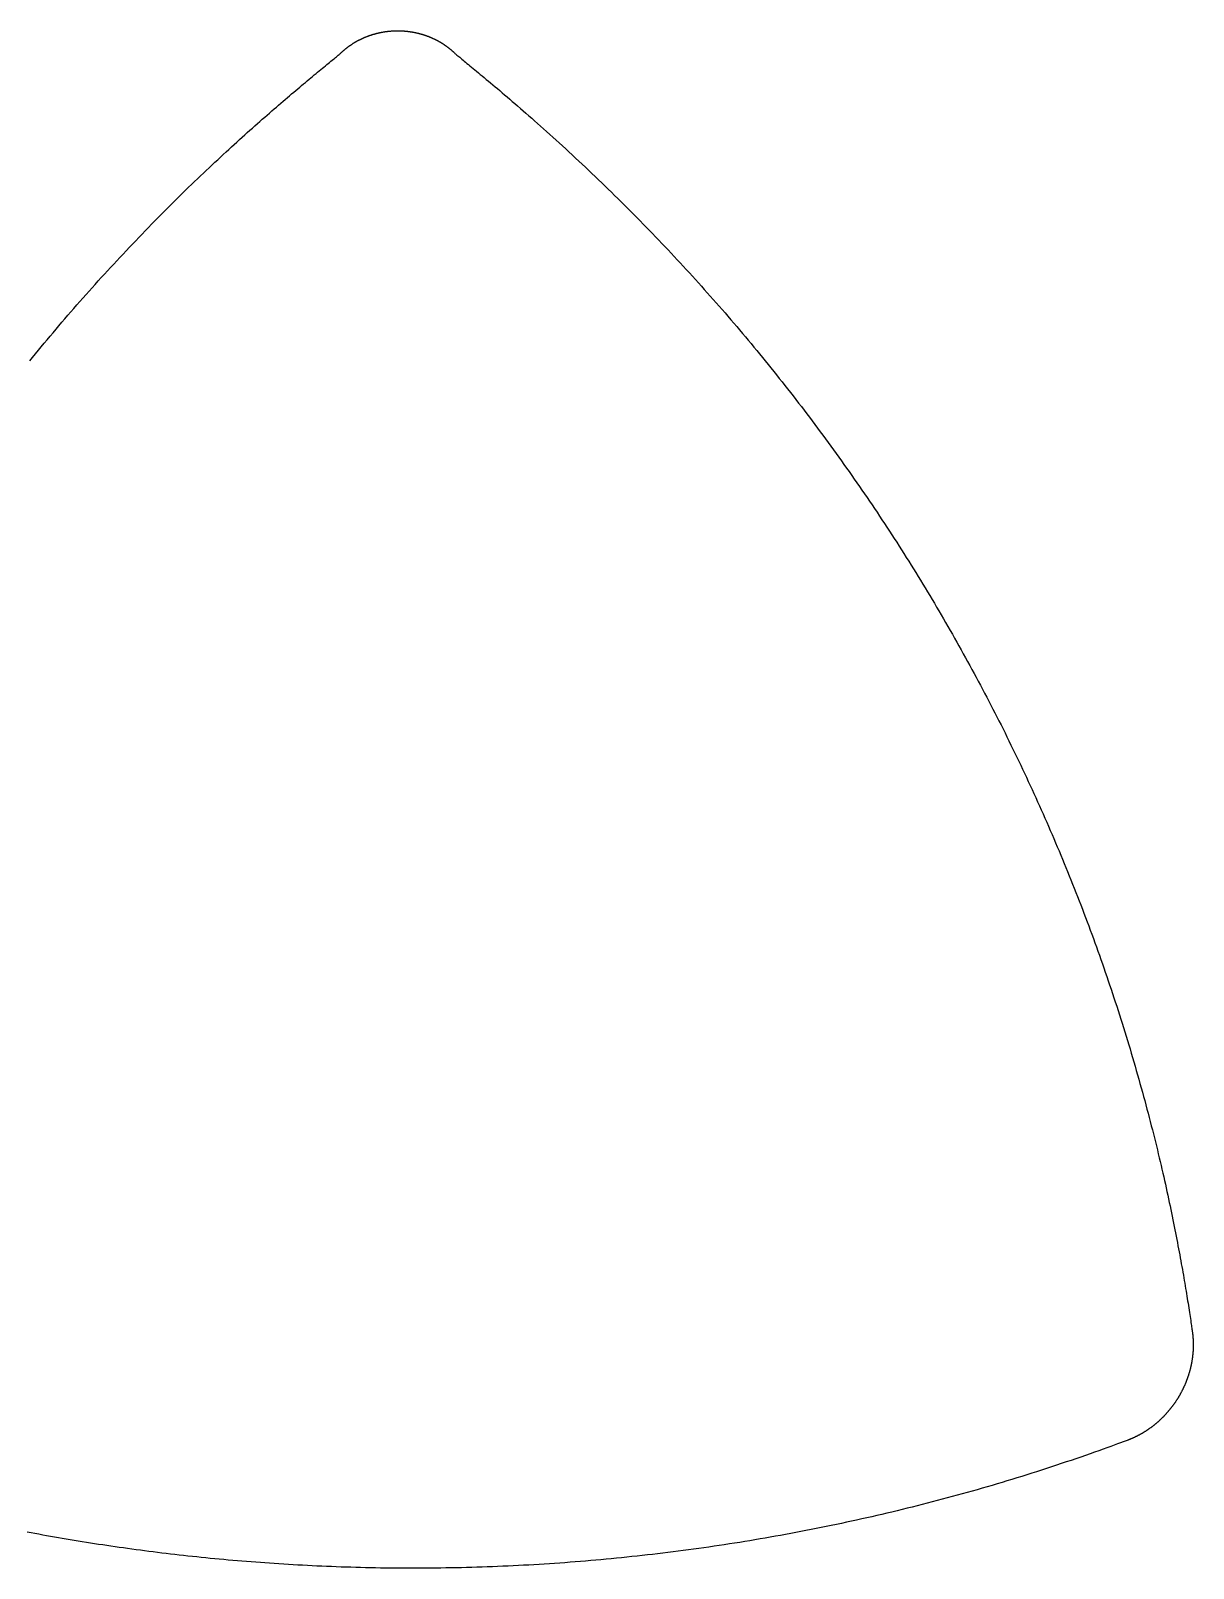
# Model space of a CAD drawing. Extents: x -3 to 136, y 0 to 121.
# Drawn here: x 30.1 to 40.34, y 39.26 to 52.81 of the extents above; entities that cross this region are included whole.
import ezdxf

# ---------------------------------------------------------------- set-up
doc = ezdxf.new("R2010")
doc.units = 0
doc.layers.get('0').update_dxf_attribs({"linetype": 'CONTINUOUS'})

msp = doc.modelspace()

# ---------------------------------------------------------------- linework, layer by layer
for points in [[(32.8393, 52.6196, 0), (32.8418, 52.6219, 0), (32.8442, 52.6242, 0), (32.8467, 52.6265, 0), (32.8493, 52.6287, 0), (32.8518, 52.631, 0), (32.8543, 52.6332, 0), (32.8569, 52.6355, 0), (32.8594, 52.6377, 0), (32.862, 52.6399, 0), (32.8646, 52.6421, 0), (32.8671, 52.6442, 0), (32.8697, 52.6464, 0), (32.8724, 52.6485, 0), (32.875, 52.6507, 0), (32.8776, 52.6528, 0), (32.8803, 52.6549, 0), (32.8829, 52.657, 0), (32.8856, 52.6591, 0), (32.8883, 52.6611, 0), (32.8909, 52.6632, 0), (32.8936, 52.6652, 0), (32.8963, 52.6672, 0), (32.8991, 52.6692, 0), (32.9018, 52.6712, 0), (32.9045, 52.6732, 0), (32.9073, 52.6752, 0), (32.91, 52.6772, 0), (32.9128, 52.6791, 0), (32.9156, 52.681, 0), (32.9184, 52.6829, 0), (32.9212, 52.6848, 0), (32.924, 52.6867, 0), (32.9268, 52.6886, 0), (32.9296, 52.6905, 0), (32.9324, 52.6923, 0), (32.9353, 52.6941, 0), (32.9381, 52.696, 0), (32.941, 52.6978, 0), (32.9439, 52.6995, 0), (32.9467, 52.7013, 0), (32.9496, 52.7031, 0), (32.9525, 52.7048, 0), (32.9554, 52.7066, 0), (32.9583, 52.7083, 0), (32.9613, 52.71, 0), (32.9642, 52.7117, 0), (32.9671, 52.7134, 0), (32.9701, 52.715, 0), (32.973, 52.7167, 0), (32.976, 52.7183, 0), (32.979, 52.7199, 0), (32.9819, 52.7215, 0), (32.9849, 52.7231, 0), (32.9879, 52.7247, 0), (32.9909, 52.7263, 0), (32.9939, 52.7278, 0), (32.997, 52.7294, 0), (33, 52.7309, 0), (33.003, 52.7324, 0), (33.0061, 52.7339, 0), (33.0091, 52.7354, 0), (33.0122, 52.7368, 0), (33.0152, 52.7383, 0), (33.0183, 52.7397, 0), (33.0214, 52.7411, 0), (33.0245, 52.7426, 0), (33.0275, 52.7439, 0), (33.0306, 52.7453, 0), (33.0337, 52.7467, 0), (33.0369, 52.748, 0), (33.04, 52.7494, 0), (33.0431, 52.7507, 0), (33.0462, 52.752, 0), (33.0494, 52.7533, 0), (33.0525, 52.7546, 0), (33.0557, 52.7558, 0), (33.0588, 52.7571, 0), (33.062, 52.7583, 0), (33.0651, 52.7595, 0), (33.0683, 52.7607, 0), (33.0715, 52.7619, 0), (33.0747, 52.7631, 0), (33.0779, 52.7643, 0), (33.081, 52.7654, 0), (33.0842, 52.7665, 0), (33.0874, 52.7676, 0), (33.0906, 52.7687, 0), (33.0939, 52.7698, 0), (33.0971, 52.7709, 0), (33.1003, 52.7719, 0), (33.1035, 52.773, 0), (33.1068, 52.774, 0), (33.11, 52.775, 0), (33.1132, 52.776, 0), (33.1165, 52.777, 0), (33.1197, 52.778, 0), (33.123, 52.7789, 0), (33.1262, 52.7798, 0), (33.1295, 52.7808, 0), (33.1328, 52.7817, 0), (33.136, 52.7826, 0), (33.1393, 52.7834, 0), (33.1426, 52.7843, 0), (33.1459, 52.7851, 0), (33.1491, 52.786, 0), (33.1524, 52.7868, 0), (33.1557, 52.7876, 0), (33.159, 52.7884, 0), (33.1623, 52.7891, 0), (33.1656, 52.7899, 0), (33.1689, 52.7906, 0), (33.1722, 52.7914, 0), (33.1755, 52.7921, 0), (33.1789, 52.7928, 0), (33.1822, 52.7935, 0), (33.1855, 52.7941, 0), (33.1888, 52.7948, 0), (33.1922, 52.7954, 0), (33.1955, 52.796, 0), (33.1988, 52.7966, 0), (33.2022, 52.7972, 0), (33.2055, 52.7978, 0), (33.2088, 52.7984, 0), (33.2122, 52.7989, 0), (33.2155, 52.7994, 0), (33.2189, 52.8, 0), (33.2222, 52.8005, 0), (33.2256, 52.8009, 0), (33.2289, 52.8014, 0), (33.2323, 52.8019, 0), (33.2357, 52.8023, 0), (33.239, 52.8027, 0), (33.2424, 52.8031, 0), (33.2458, 52.8035, 0), (33.2491, 52.8039, 0), (33.2525, 52.8043, 0), (33.2559, 52.8046, 0), (33.2592, 52.805, 0), (33.2626, 52.8053, 0), (33.266, 52.8056, 0), (33.2694, 52.8059, 0), (33.2728, 52.8061, 0), (33.2761, 52.8064, 0), (33.2795, 52.8066, 0), (33.2829, 52.8069, 0), (33.2863, 52.8071, 0), (33.2897, 52.8073, 0), (33.2931, 52.8075, 0), (33.2965, 52.8076, 0), (33.2998, 52.8078, 0), (33.3032, 52.8079, 0), (33.3066, 52.808, 0), (33.31, 52.8081, 0), (33.3134, 52.8082, 0), (33.3168, 52.8083, 0), (33.3202, 52.8084, 0), (33.3236, 52.8084, 0), (33.327, 52.8084, 0), (33.3304, 52.8085, 0), (33.3338, 52.8085, 0), (33.3372, 52.8084, 0), (33.3406, 52.8084, 0), (33.344, 52.8084, 0), (33.3474, 52.8083, 0), (33.3508, 52.8082, 0), (33.3541, 52.8081, 0), (33.3575, 52.808, 0), (33.3609, 52.8079, 0), (33.3643, 52.8078, 0), (33.3677, 52.8076, 0), (33.3711, 52.8075, 0), (33.3745, 52.8073, 0), (33.3779, 52.8071, 0), (33.3812, 52.8069, 0), (33.3846, 52.8066, 0), (33.388, 52.8064, 0), (33.3914, 52.8061, 0), (33.3948, 52.8059, 0), (33.3982, 52.8056, 0), (33.4015, 52.8053, 0), (33.4049, 52.8049, 0), (33.4083, 52.8046, 0), (33.4116, 52.8043, 0), (33.415, 52.8039, 0), (33.4184, 52.8035, 0), (33.4217, 52.8031, 0), (33.4251, 52.8027, 0), (33.4285, 52.8023, 0), (33.4318, 52.8018, 0), (33.4352, 52.8014, 0), (33.4385, 52.8009, 0), (33.4419, 52.8004, 0), (33.4452, 52.7999, 0), (33.4486, 52.7994, 0), (33.4519, 52.7989, 0), (33.4553, 52.7983, 0), (33.4586, 52.7978, 0), (33.462, 52.7972, 0), (33.4653, 52.7966, 0), (33.4686, 52.796, 0), (33.472, 52.7954, 0), (33.4753, 52.7948, 0), (33.4786, 52.7941, 0), (33.4819, 52.7934, 0), (33.4853, 52.7928, 0), (33.4886, 52.7921, 0), (33.4919, 52.7914, 0), (33.4952, 52.7906, 0), (33.4985, 52.7899, 0), (33.5018, 52.7891, 0), (33.5051, 52.7884, 0), (33.5084, 52.7876, 0), (33.5117, 52.7868, 0), (33.515, 52.786, 0), (33.5182, 52.7851, 0), (33.5215, 52.7843, 0), (33.5248, 52.7834, 0), (33.5281, 52.7825, 0), (33.5313, 52.7817, 0), (33.5346, 52.7808, 0), (33.5379, 52.7798, 0), (33.5411, 52.7789, 0), (33.5444, 52.7779, 0), (33.5476, 52.777, 0), (33.5509, 52.776, 0), (33.5541, 52.775, 0), (33.5573, 52.774, 0), (33.5606, 52.773, 0), (33.5638, 52.7719, 0), (33.567, 52.7709, 0), (33.5702, 52.7698, 0), (33.5734, 52.7687, 0), (33.5766, 52.7676, 0), (33.5798, 52.7665, 0), (33.583, 52.7654, 0), (33.5862, 52.7642, 0), (33.5894, 52.7631, 0), (33.5926, 52.7619, 0), (33.5958, 52.7607, 0), (33.599, 52.7595, 0), (33.6021, 52.7583, 0), (33.6053, 52.7571, 0), (33.6084, 52.7558, 0), (33.6116, 52.7546, 0), (33.6147, 52.7533, 0), (33.6179, 52.752, 0), (33.621, 52.7507, 0), (33.6241, 52.7494, 0), (33.6272, 52.748, 0), (33.6303, 52.7467, 0), (33.6334, 52.7453, 0), (33.6365, 52.7439, 0), (33.6396, 52.7425, 0), (33.6427, 52.7411, 0), (33.6458, 52.7397, 0), (33.6489, 52.7383, 0), (33.6519, 52.7368, 0), (33.655, 52.7354, 0), (33.658, 52.7339, 0), (33.6611, 52.7324, 0), (33.6641, 52.7309, 0), (33.6671, 52.7294, 0), (33.6701, 52.7278, 0), (33.6731, 52.7263, 0), (33.6761, 52.7247, 0), (33.6791, 52.7231, 0), (33.6821, 52.7215, 0), (33.6851, 52.7199, 0), (33.6881, 52.7183, 0), (33.691, 52.7167, 0), (33.694, 52.715, 0), (33.6969, 52.7133, 0), (33.6999, 52.7117, 0), (33.7028, 52.71, 0), (33.7057, 52.7083, 0), (33.7086, 52.7066, 0), (33.7115, 52.7048, 0), (33.7144, 52.7031, 0), (33.7173, 52.7013, 0), (33.7202, 52.6995, 0), (33.7231, 52.6977, 0), (33.7259, 52.6959, 0), (33.7288, 52.6941, 0), (33.7316, 52.6923, 0), (33.7345, 52.6904, 0), (33.7373, 52.6886, 0), (33.7401, 52.6867, 0), (33.7429, 52.6848, 0), (33.7457, 52.6829, 0), (33.7485, 52.681, 0), (33.7513, 52.6791, 0), (33.754, 52.6771, 0), (33.7568, 52.6752, 0), (33.7595, 52.6732, 0), (33.7623, 52.6712, 0), (33.765, 52.6692, 0), (33.7677, 52.6672, 0), (33.7704, 52.6652, 0), (33.7731, 52.6632, 0), (33.7758, 52.6611, 0), (33.7785, 52.659, 0), (33.7811, 52.657, 0), (33.7838, 52.6549, 0), (33.7864, 52.6528, 0), (33.7891, 52.6507, 0), (33.7917, 52.6485, 0), (33.7943, 52.6464, 0), (33.7969, 52.6442, 0), (33.7995, 52.6421, 0), (33.8021, 52.6399, 0), (33.8046, 52.6377, 0), (33.8072, 52.6355, 0), (33.8097, 52.6332, 0), (33.8123, 52.631, 0), (33.8148, 52.6287, 0), (33.8173, 52.6265, 0), (33.8198, 52.6242, 0), (33.8223, 52.6219, 0), (33.8248, 52.6196, 0)], [(30.0905, 49.8984, 0), (30.1159, 49.9297, 0), (30.1414, 49.9609, 0), (30.167, 49.992, 0), (30.1927, 50.0231, 0), (30.2184, 50.0542, 0), (30.2442, 50.0852, 0), (30.2701, 50.1161, 0), (30.2961, 50.147, 0), (30.3221, 50.1778, 0), (30.3482, 50.2085, 0), (30.3744, 50.2392, 0), (30.4006, 50.2699, 0), (30.4269, 50.3005, 0), (30.4533, 50.331, 0), (30.4798, 50.3614, 0), (30.5063, 50.3918, 0), (30.5329, 50.4222, 0), (30.5596, 50.4525, 0), (30.5863, 50.4827, 0), (30.6132, 50.5129, 0), (30.6401, 50.543, 0), (30.667, 50.573, 0), (30.6941, 50.603, 0), (30.7212, 50.633, 0), (30.7483, 50.6628, 0), (30.7756, 50.6926, 0), (30.8029, 50.7224, 0), (30.8303, 50.7521, 0), (30.8578, 50.7817, 0), (30.8853, 50.8113, 0), (30.9129, 50.8408, 0), (30.9406, 50.8702, 0), (30.9683, 50.8996, 0), (30.9961, 50.9289, 0), (31.024, 50.9582, 0), (31.052, 50.9874, 0), (31.08, 51.0165, 0), (31.1081, 51.0456, 0), (31.1362, 51.0746, 0), (31.1642, 51.1033, 0), (31.1921, 51.1318, 0), (31.2199, 51.16, 0), (31.2475, 51.188, 0), (31.275, 51.2157, 0), (31.3025, 51.2432, 0), (31.3297, 51.2704, 0), (31.3569, 51.2974, 0), (31.3839, 51.3241, 0), (31.4107, 51.3506, 0), (31.4375, 51.3768, 0), (31.464, 51.4028, 0), (31.4905, 51.4285, 0), (31.5168, 51.454, 0), (31.5429, 51.4792, 0), (31.5689, 51.5042, 0), (31.5947, 51.5289, 0), (31.6204, 51.5534, 0), (31.6459, 51.5776, 0), (31.6712, 51.6016, 0), (31.6964, 51.6253, 0), (31.7214, 51.6488, 0), (31.7462, 51.672, 0), (31.7709, 51.695, 0), (31.7953, 51.7177, 0), (31.8196, 51.7401, 0), (31.8438, 51.7623, 0), (31.8677, 51.7843, 0), (31.8914, 51.806, 0), (31.915, 51.8275, 0), (31.9383, 51.8487, 0), (31.9615, 51.8696, 0), (31.9844, 51.8903, 0), (32.0072, 51.9107, 0), (32.0297, 51.9309, 0), (32.0521, 51.9509, 0), (32.0742, 51.9706, 0), (32.0961, 51.99, 0), (32.1178, 52.0092, 0), (32.1393, 52.0281, 0), (32.1605, 52.0468, 0), (32.1816, 52.0652, 0), (32.2024, 52.0834, 0), (32.223, 52.1013, 0), (32.2433, 52.1189, 0), (32.2634, 52.1363, 0), (32.2833, 52.1535, 0), (32.303, 52.1704, 0), (32.3224, 52.187, 0), (32.3415, 52.2034, 0), (32.3604, 52.2196, 0), (32.3791, 52.2354, 0), (32.3975, 52.2511, 0), (32.4156, 52.2664, 0), (32.4335, 52.2816, 0), (32.4511, 52.2964, 0), (32.4685, 52.311, 0), (32.4856, 52.3254, 0), (32.5024, 52.3395, 0), (32.519, 52.3533, 0), (32.5353, 52.3669, 0), (32.5513, 52.3803, 0), (32.567, 52.3933, 0), (32.5824, 52.4062, 0), (32.5976, 52.4187, 0), (32.6125, 52.431, 0), (32.627, 52.4431, 0), (32.6413, 52.4549, 0), (32.6553, 52.4664, 0), (32.669, 52.4777, 0), (32.6824, 52.4888, 0), (32.6955, 52.4995, 0), (32.7082, 52.51, 0), (32.7205, 52.5201, 0), (32.7323, 52.5299, 0), (32.7437, 52.5393, 0), (32.7546, 52.5483, 0), (32.7651, 52.5568, 0), (32.7749, 52.565, 0), (32.7842, 52.5727, 0), (32.793, 52.58, 0), (32.8011, 52.5868, 0), (32.8086, 52.5931, 0), (32.8155, 52.5989, 0), (32.8217, 52.6041, 0), (32.8272, 52.6088, 0), (32.832, 52.613, 0), (32.836, 52.6166, 0), (32.8393, 52.6196, 0)], [(33.8248, 52.6196, 0), (33.828, 52.6166, 0), (33.8319, 52.6132, 0), (33.8365, 52.6092, 0), (33.8418, 52.6046, 0), (33.8477, 52.5996, 0), (33.8543, 52.594, 0), (33.8616, 52.5879, 0), (33.8695, 52.5814, 0), (33.8781, 52.5743, 0), (33.8872, 52.5667, 0), (33.8971, 52.5586, 0), (33.9075, 52.55, 0), (33.9185, 52.5409, 0), (33.9301, 52.5314, 0), (33.9423, 52.5213, 0), (33.9551, 52.5108, 0), (33.9684, 52.4998, 0), (33.9823, 52.4884, 0), (33.9967, 52.4764, 0), (34.0117, 52.464, 0), (34.0273, 52.4512, 0), (34.0433, 52.4379, 0), (34.0599, 52.4241, 0), (34.077, 52.4099, 0), (34.0945, 52.3953, 0), (34.1126, 52.3802, 0), (34.1312, 52.3646, 0), (34.1502, 52.3487, 0), (34.1697, 52.3323, 0), (34.1896, 52.3154, 0), (34.21, 52.2982, 0), (34.2309, 52.2805, 0), (34.2522, 52.2625, 0), (34.2739, 52.244, 0), (34.296, 52.2251, 0), (34.3185, 52.2058, 0), (34.3414, 52.1861, 0), (34.3647, 52.166, 0), (34.3884, 52.1455, 0), (34.4124, 52.1246, 0), (34.4369, 52.1033, 0), (34.4616, 52.0817, 0), (34.4867, 52.0597, 0), (34.5122, 52.0373, 0), (34.538, 52.0145, 0), (34.5641, 51.9914, 0), (34.5905, 51.9679, 0), (34.6172, 51.944, 0), (34.6442, 51.9198, 0), (34.6715, 51.8952, 0), (34.6991, 51.8703, 0), (34.727, 51.8451, 0), (34.7551, 51.8195, 0), (34.7834, 51.7935, 0), (34.812, 51.7673, 0), (34.8409, 51.7407, 0), (34.8699, 51.7138, 0), (34.899, 51.6867, 0), (34.9281, 51.6595, 0), (34.957, 51.6324, 0), (34.9859, 51.6051, 0), (35.0148, 51.5778, 0), (35.0435, 51.5505, 0), (35.0722, 51.523, 0), (35.1008, 51.4956, 0), (35.1294, 51.4681, 0), (35.1579, 51.4405, 0), (35.1863, 51.4128, 0), (35.2146, 51.3852, 0), (35.2429, 51.3574, 0), (35.2711, 51.3296, 0), (35.2993, 51.3018, 0), (35.3273, 51.2739, 0), (35.3554, 51.2459, 0), (35.3833, 51.2179, 0), (35.4112, 51.1898, 0), (35.4389, 51.1617, 0), (35.4667, 51.1335, 0), (35.4943, 51.1052, 0), (35.5219, 51.0769, 0), (35.5495, 51.0486, 0), (35.5769, 51.0202, 0), (35.6043, 50.9917, 0), (35.6316, 50.9632, 0), (35.6589, 50.9346, 0), (35.686, 50.9059, 0), (35.7132, 50.8773, 0), (35.7402, 50.8485, 0), (35.7672, 50.8197, 0), (35.7941, 50.7908, 0), (35.8209, 50.7619, 0), (35.8477, 50.7329, 0), (35.8744, 50.7039, 0), (35.9011, 50.6748, 0), (35.9276, 50.6457, 0), (35.9541, 50.6165, 0), (35.9806, 50.5872, 0), (36.0069, 50.5579, 0), (36.0332, 50.5285, 0), (36.0595, 50.4991, 0), (36.0856, 50.4696, 0), (36.1117, 50.4401, 0), (36.1378, 50.4105, 0), (36.1637, 50.3808, 0), (36.1896, 50.3511, 0), (36.2155, 50.3213, 0), (36.2412, 50.2915, 0), (36.2669, 50.2616, 0), (36.2926, 50.2317, 0), (36.3181, 50.2017, 0), (36.3436, 50.1716, 0), (36.3691, 50.1415, 0), (36.3944, 50.1113, 0), (36.4197, 50.0811, 0), (36.445, 50.0508, 0), (36.4701, 50.0205, 0), (36.4952, 49.9901, 0), (36.5202, 49.9596, 0), (36.5452, 49.9291, 0), (36.5701, 49.8985, 0), (36.5949, 49.8679, 0), (36.6197, 49.8372, 0), (36.6444, 49.8064, 0), (36.669, 49.7756, 0), (36.6936, 49.7448, 0), (36.7181, 49.7138, 0), (36.7426, 49.6829, 0), (36.7669, 49.6518, 0), (36.7912, 49.6207, 0), (36.8155, 49.5896, 0), (36.8396, 49.5583, 0), (36.8638, 49.5271, 0), (36.8878, 49.4957, 0), (36.9118, 49.4643, 0), (36.9357, 49.4329, 0), (36.9595, 49.4014, 0), (36.9833, 49.3698, 0), (37.007, 49.3382, 0), (37.0307, 49.3065, 0), (37.0542, 49.2748, 0), (37.0777, 49.243, 0), (37.1012, 49.2111, 0), (37.1245, 49.1793, 0), (37.1478, 49.1473, 0), (37.171, 49.1153, 0), (37.1942, 49.0833, 0), (37.2172, 49.0512, 0), (37.2402, 49.0191, 0), (37.2632, 48.9869, 0), (37.286, 48.9546, 0), (37.3088, 48.9224, 0), (37.3315, 48.89, 0), (37.3541, 48.8576, 0), (37.3767, 48.8252, 0), (37.3992, 48.7927, 0), (37.4216, 48.7602, 0), (37.4439, 48.7276, 0), (37.4662, 48.695, 0), (37.4884, 48.6623, 0), (37.5105, 48.6296, 0), (37.5325, 48.5968, 0), (37.5545, 48.564, 0), (37.5764, 48.5311, 0), (37.5982, 48.4982, 0), (37.62, 48.4653, 0), (37.6416, 48.4323, 0), (37.6632, 48.3992, 0), (37.6848, 48.3661, 0), (37.7062, 48.333, 0), (37.7276, 48.2998, 0), (37.7489, 48.2665, 0), (37.7701, 48.2332, 0), (37.7913, 48.1999, 0), (37.8124, 48.1665, 0), (37.8334, 48.1331, 0), (37.8543, 48.0996, 0), (37.8751, 48.0661, 0), (37.8959, 48.0325, 0), (37.9166, 47.9989, 0), (37.9372, 47.9653, 0), (37.9578, 47.9316, 0), (37.9783, 47.8978, 0), (37.9987, 47.864, 0), (38.019, 47.8302, 0), (38.0392, 47.7963, 0), (38.0594, 47.7624, 0), (38.0795, 47.7285, 0), (38.0995, 47.6944, 0), (38.1195, 47.6604, 0), (38.1393, 47.6263, 0), (38.1591, 47.5922, 0), (38.1788, 47.558, 0), (38.1985, 47.5238, 0), (38.218, 47.4895, 0), (38.2375, 47.4552, 0), (38.2569, 47.4208, 0), (38.2762, 47.3864, 0), (38.2955, 47.352, 0), (38.3147, 47.3175, 0), (38.3338, 47.283, 0), (38.3528, 47.2484, 0), (38.3717, 47.2138, 0), (38.3906, 47.1792, 0), (38.4094, 47.1445, 0), (38.4281, 47.1098, 0), (38.4467, 47.075, 0), (38.4653, 47.0402, 0), (38.4838, 47.0053, 0), (38.5022, 46.9704, 0), (38.5205, 46.9355, 0), (38.5387, 46.9005, 0), (38.5569, 46.8655, 0), (38.575, 46.8305, 0), (38.593, 46.7954, 0), (38.6109, 46.7602, 0), (38.6288, 46.7251, 0), (38.6466, 46.6898, 0), (38.6643, 46.6546, 0), (38.6819, 46.6193, 0), (38.6994, 46.584, 0), (38.7169, 46.5486, 0), (38.7342, 46.5132, 0), (38.7515, 46.4777, 0), (38.7688, 46.4423, 0), (38.7859, 46.4067, 0), (38.803, 46.3712, 0), (38.8199, 46.3356, 0), (38.8368, 46.2999, 0), (38.8537, 46.2643, 0), (38.8704, 46.2285, 0), (38.8871, 46.1928, 0), (38.9037, 46.157, 0), (38.9202, 46.1212, 0), (38.9366, 46.0853, 0), (38.9529, 46.0494, 0), (38.9692, 46.0135, 0), (38.9854, 45.9775, 0), (39.0015, 45.9415, 0), (39.0175, 45.9055, 0), (39.0334, 45.8694, 0), (39.0493, 45.8333, 0), (39.0651, 45.7971, 0), (39.0808, 45.761, 0), (39.0964, 45.7247, 0), (39.1119, 45.6885, 0), (39.1274, 45.6522, 0), (39.1427, 45.6159, 0), (39.158, 45.5795, 0), (39.1732, 45.5431, 0), (39.1884, 45.5067, 0), (39.2034, 45.4702, 0), (39.2184, 45.4337, 0), (39.2332, 45.3972, 0), (39.248, 45.3606, 0), (39.2628, 45.324, 0), (39.2774, 45.2874, 0), (39.292, 45.2507, 0), (39.3064, 45.214, 0), (39.3208, 45.1773, 0), (39.3351, 45.1405, 0), (39.3493, 45.1037, 0), (39.3635, 45.0669, 0), (39.3775, 45.03, 0), (39.3915, 44.9931, 0), (39.4054, 44.9562, 0), (39.4192, 44.9192, 0), (39.4329, 44.8822, 0), (39.4466, 44.8452, 0), (39.4602, 44.8082, 0), (39.4736, 44.7711, 0), (39.487, 44.734, 0), (39.5003, 44.6968, 0), (39.5136, 44.6596, 0), (39.5267, 44.6224, 0), (39.5398, 44.5852, 0), (39.5527, 44.5479, 0), (39.5656, 44.5106, 0), (39.5784, 44.4733, 0), (39.5912, 44.4359, 0), (39.6038, 44.3985, 0), (39.6163, 44.3611, 0), (39.6288, 44.3236, 0), (39.6412, 44.2862, 0), (39.6535, 44.2486, 0), (39.6657, 44.2111, 0), (39.6779, 44.1735, 0), (39.6899, 44.1359, 0), (39.7019, 44.0983, 0), (39.7137, 44.0607, 0), (39.7255, 44.023, 0), (39.7372, 43.9853, 0), (39.7489, 43.9475, 0), (39.7604, 43.9098, 0), (39.7718, 43.872, 0), (39.7832, 43.8341, 0), (39.7945, 43.7963, 0), (39.8057, 43.7584, 0), (39.8168, 43.7205, 0), (39.8278, 43.6826, 0), (39.8387, 43.6446, 0), (39.8496, 43.6066, 0), (39.8604, 43.5686, 0), (39.871, 43.5306, 0), (39.8816, 43.4925, 0), (39.8921, 43.4544, 0), (39.9025, 43.4165, 0), (39.9127, 43.3788, 0), (39.9228, 43.3414, 0), (39.9327, 43.3041, 0), (39.9424, 43.2671, 0), (39.952, 43.2303, 0), (39.9615, 43.1937, 0), (39.9708, 43.1574, 0), (39.98, 43.1213, 0), (39.9891, 43.0854, 0), (39.998, 43.0498, 0), (40.0067, 43.0144, 0), (40.0154, 42.9792, 0), (40.0239, 42.9443, 0), (40.0322, 42.9096, 0), (40.0404, 42.8752, 0), (40.0485, 42.841, 0), (40.0565, 42.8071, 0), (40.0643, 42.7734, 0), (40.072, 42.74, 0), (40.0796, 42.7068, 0), (40.087, 42.6739, 0), (40.0943, 42.6413, 0), (40.1015, 42.6089, 0), (40.1086, 42.5768, 0), (40.1155, 42.5449, 0), (40.1223, 42.5133, 0), (40.129, 42.482, 0), (40.1356, 42.451, 0), (40.1421, 42.4202, 0), (40.1484, 42.3897, 0), (40.1547, 42.3595, 0), (40.1608, 42.3296, 0), (40.1668, 42.2999, 0), (40.1727, 42.2705, 0), (40.1785, 42.2415, 0), (40.1841, 42.2127, 0), (40.1897, 42.1842, 0), (40.1952, 42.156, 0), (40.2005, 42.1281, 0), (40.2058, 42.1005, 0), (40.2109, 42.0732, 0), (40.216, 42.0461, 0), (40.2209, 42.0194, 0), (40.2257, 41.993, 0), (40.2305, 41.967, 0), (40.2351, 41.9412, 0), (40.2397, 41.9157, 0), (40.2441, 41.8905, 0), (40.2485, 41.8657, 0), (40.2528, 41.8412, 0), (40.2569, 41.817, 0), (40.261, 41.7931, 0), (40.265, 41.7695, 0), (40.2689, 41.7463, 0), (40.2727, 41.7234, 0), (40.2765, 41.7008, 0), (40.2801, 41.6786, 0), (40.2837, 41.6567, 0), (40.2872, 41.6351, 0), (40.2906, 41.6139, 0), (40.2939, 41.593, 0), (40.2971, 41.5724, 0), (40.3003, 41.5522, 0), (40.3034, 41.5324, 0), (40.3064, 41.5129, 0), (40.3094, 41.4937, 0), (40.3122, 41.4751, 0), (40.3149, 41.4573, 0), (40.3175, 41.4404, 0), (40.3198, 41.4246, 0), (40.322, 41.4099, 0), (40.324, 41.3964, 0), (40.3258, 41.3843, 0), (40.3274, 41.3736, 0), (40.3288, 41.3643, 0), (40.3299, 41.3567, 0), (40.3308, 41.3507, 0)], [(40.3308, 41.3507, 0), (40.3314, 41.347, 0), (40.3319, 41.3432, 0), (40.3325, 41.3395, 0), (40.333, 41.3357, 0), (40.3334, 41.332, 0), (40.3339, 41.3282, 0), (40.3344, 41.3244, 0), (40.3348, 41.3207, 0), (40.3352, 41.3169, 0), (40.3356, 41.3131, 0), (40.336, 41.3094, 0), (40.3364, 41.3056, 0), (40.3367, 41.3018, 0), (40.337, 41.298, 0), (40.3374, 41.2942, 0), (40.3376, 41.2905, 0), (40.3379, 41.2867, 0), (40.3382, 41.2829, 0), (40.3384, 41.2791, 0), (40.3386, 41.2753, 0), (40.3389, 41.2715, 0), (40.339, 41.2678, 0), (40.3392, 41.264, 0), (40.3394, 41.2602, 0), (40.3395, 41.2564, 0), (40.3396, 41.2526, 0), (40.3397, 41.2488, 0), (40.3398, 41.245, 0), (40.3399, 41.2412, 0), (40.3399, 41.2374, 0), (40.34, 41.2336, 0), (40.34, 41.2298, 0), (40.34, 41.226, 0), (40.34, 41.2222, 0), (40.3399, 41.2184, 0), (40.3399, 41.2147, 0), (40.3398, 41.2109, 0), (40.3397, 41.2071, 0), (40.3396, 41.2033, 0), (40.3395, 41.1995, 0), (40.3394, 41.1957, 0), (40.3392, 41.1919, 0), (40.3391, 41.1881, 0), (40.3389, 41.1843, 0), (40.3387, 41.1805, 0), (40.3384, 41.1767, 0), (40.3382, 41.1729, 0), (40.338, 41.1691, 0), (40.3377, 41.1654, 0), (40.3374, 41.1616, 0), (40.3371, 41.1578, 0), (40.3368, 41.154, 0), (40.3364, 41.1502, 0), (40.3361, 41.1464, 0), (40.3357, 41.1427, 0), (40.3353, 41.1389, 0), (40.3349, 41.1351, 0), (40.3345, 41.1313, 0), (40.3341, 41.1276, 0), (40.3336, 41.1238, 0), (40.3332, 41.12, 0), (40.3327, 41.1162, 0), (40.3322, 41.1125, 0), (40.3317, 41.1087, 0), (40.3311, 41.1049, 0), (40.3306, 41.1012, 0), (40.33, 41.0974, 0), (40.3294, 41.0937, 0), (40.3288, 41.0899, 0), (40.3282, 41.0862, 0), (40.3276, 41.0824, 0), (40.3269, 41.0787, 0), (40.3263, 41.0749, 0), (40.3256, 41.0712, 0), (40.3249, 41.0675, 0), (40.3242, 41.0637, 0), (40.3235, 41.06, 0), (40.3227, 41.0563, 0), (40.322, 41.0526, 0), (40.3212, 41.0488, 0), (40.3204, 41.0451, 0), (40.3196, 41.0414, 0), (40.3188, 41.0377, 0), (40.318, 41.034, 0), (40.3171, 41.0303, 0), (40.3163, 41.0266, 0), (40.3154, 41.0229, 0), (40.3145, 41.0192, 0), (40.3136, 41.0155, 0), (40.3126, 41.0119, 0), (40.3117, 41.0082, 0), (40.3107, 41.0045, 0), (40.3098, 41.0008, 0), (40.3088, 40.9972, 0), (40.3078, 40.9935, 0), (40.3067, 40.9898, 0), (40.3057, 40.9862, 0), (40.3047, 40.9825, 0), (40.3036, 40.9789, 0), (40.3025, 40.9753, 0), (40.3014, 40.9716, 0), (40.3003, 40.968, 0), (40.2992, 40.9644, 0), (40.298, 40.9607, 0), (40.2969, 40.9571, 0), (40.2957, 40.9535, 0), (40.2945, 40.9499, 0), (40.2933, 40.9463, 0), (40.2921, 40.9427, 0), (40.2909, 40.9391, 0), (40.2896, 40.9355, 0), (40.2884, 40.9319, 0), (40.2871, 40.9284, 0), (40.2858, 40.9248, 0), (40.2845, 40.9212, 0), (40.2832, 40.9177, 0), (40.2818, 40.9141, 0), (40.2805, 40.9105, 0), (40.2791, 40.907, 0), (40.2777, 40.9035, 0), (40.2763, 40.8999, 0), (40.2749, 40.8964, 0), (40.2735, 40.8929, 0), (40.2721, 40.8894, 0), (40.2706, 40.8858, 0), (40.2692, 40.8823, 0), (40.2677, 40.8788, 0), (40.2662, 40.8753, 0), (40.2647, 40.8719, 0), (40.2631, 40.8684, 0), (40.2616, 40.8649, 0), (40.26, 40.8614, 0), (40.2585, 40.858, 0), (40.2569, 40.8545, 0), (40.2553, 40.8511, 0), (40.2537, 40.8476, 0), (40.2521, 40.8442, 0), (40.2504, 40.8407, 0), (40.2488, 40.8373, 0), (40.2471, 40.8339, 0), (40.2454, 40.8305, 0), (40.2437, 40.8271, 0), (40.242, 40.8237, 0), (40.2403, 40.8203, 0), (40.2386, 40.8169, 0), (40.2368, 40.8135, 0), (40.2351, 40.8102, 0), (40.2333, 40.8068, 0), (40.2315, 40.8035, 0), (40.2297, 40.8001, 0), (40.2279, 40.7968, 0), (40.226, 40.7935, 0), (40.2242, 40.7901, 0), (40.2223, 40.7868, 0), (40.2205, 40.7835, 0), (40.2186, 40.7802, 0), (40.2167, 40.7769, 0), (40.2148, 40.7736, 0), (40.2129, 40.7704, 0), (40.2109, 40.7671, 0), (40.209, 40.7638, 0), (40.207, 40.7606, 0), (40.205, 40.7573, 0), (40.203, 40.7541, 0), (40.201, 40.7509, 0), (40.199, 40.7477, 0), (40.197, 40.7445, 0), (40.1949, 40.7413, 0), (40.1929, 40.7381, 0), (40.1908, 40.7349, 0), (40.1887, 40.7317, 0), (40.1866, 40.7285, 0), (40.1845, 40.7254, 0), (40.1824, 40.7222, 0), (40.1803, 40.7191, 0), (40.1781, 40.716, 0), (40.176, 40.7128, 0), (40.1738, 40.7097, 0), (40.1716, 40.7066, 0), (40.1694, 40.7035, 0), (40.1672, 40.7004, 0), (40.165, 40.6974, 0), (40.1628, 40.6943, 0), (40.1605, 40.6912, 0), (40.1583, 40.6882, 0), (40.156, 40.6852, 0), (40.1537, 40.6821, 0), (40.1514, 40.6791, 0), (40.1491, 40.6761, 0), (40.1468, 40.6731, 0), (40.1444, 40.6701, 0), (40.1421, 40.6671, 0), (40.1397, 40.6641, 0), (40.1374, 40.6612, 0), (40.135, 40.6582, 0), (40.1326, 40.6553, 0), (40.1302, 40.6523, 0), (40.1278, 40.6494, 0), (40.1254, 40.6465, 0), (40.1229, 40.6436, 0), (40.1205, 40.6407, 0), (40.118, 40.6378, 0), (40.1155, 40.6349, 0), (40.113, 40.6321, 0), (40.1105, 40.6292, 0), (40.108, 40.6264, 0), (40.1055, 40.6235, 0), (40.1029, 40.6207, 0), (40.1004, 40.6179, 0), (40.0978, 40.6151, 0), (40.0953, 40.6123, 0), (40.0927, 40.6095, 0), (40.0901, 40.6067, 0), (40.0875, 40.604, 0), (40.0849, 40.6012, 0), (40.0822, 40.5985, 0), (40.0796, 40.5958, 0), (40.077, 40.593, 0), (40.0743, 40.5903, 0), (40.0716, 40.5876, 0), (40.0689, 40.5849, 0), (40.0662, 40.5823, 0), (40.0635, 40.5796, 0), (40.0608, 40.577, 0), (40.0581, 40.5743, 0), (40.0553, 40.5717, 0), (40.0526, 40.5691, 0), (40.0498, 40.5665, 0), (40.047, 40.5639, 0), (40.0443, 40.5613, 0), (40.0415, 40.5587, 0), (40.0387, 40.5562, 0), (40.0358, 40.5536, 0), (40.033, 40.5511, 0), (40.0302, 40.5485, 0), (40.0273, 40.546, 0), (40.0245, 40.5435, 0), (40.0216, 40.541, 0), (40.0187, 40.5386, 0), (40.0158, 40.5361, 0), (40.0129, 40.5336, 0), (40.01, 40.5312, 0), (40.0071, 40.5288, 0), (40.0041, 40.5264, 0), (40.0012, 40.524, 0), (39.9983, 40.5216, 0), (39.9953, 40.5192, 0), (39.9923, 40.5168, 0), (39.9893, 40.5145, 0), (39.9864, 40.5121, 0), (39.9834, 40.5098, 0), (39.9803, 40.5075, 0), (39.9773, 40.5052, 0), (39.9743, 40.5029, 0), (39.9713, 40.5006, 0), (39.9682, 40.4984, 0), (39.9651, 40.4961, 0), (39.9621, 40.4939, 0), (39.959, 40.4917, 0), (39.9559, 40.4895, 0), (39.9528, 40.4873, 0), (39.9497, 40.4851, 0), (39.9466, 40.4829, 0), (39.9435, 40.4808, 0), (39.9404, 40.4786, 0), (39.9372, 40.4765, 0), (39.9341, 40.4744, 0), (39.9309, 40.4723, 0), (39.9277, 40.4702, 0), (39.9246, 40.4681, 0), (39.9214, 40.4661, 0), (39.9182, 40.464, 0), (39.915, 40.462, 0), (39.9118, 40.46, 0), (39.9086, 40.458, 0), (39.9053, 40.456, 0), (39.9021, 40.454, 0), (39.8989, 40.4521, 0), (39.8956, 40.4501, 0), (39.8923, 40.4482, 0), (39.8891, 40.4463, 0), (39.8858, 40.4444, 0), (39.8825, 40.4425, 0), (39.8792, 40.4406, 0), (39.8759, 40.4388, 0), (39.8726, 40.4369, 0), (39.8693, 40.4351, 0), (39.866, 40.4333, 0), (39.8626, 40.4315, 0), (39.8593, 40.4297, 0), (39.8559, 40.4279, 0), (39.8526, 40.4262, 0), (39.8492, 40.4244, 0), (39.8458, 40.4227, 0), (39.8425, 40.421, 0), (39.8391, 40.4193, 0), (39.8357, 40.4177, 0), (39.8323, 40.416, 0), (39.8289, 40.4143, 0), (39.8255, 40.4127, 0), (39.822, 40.4111, 0), (39.8186, 40.4095, 0), (39.8152, 40.4079, 0), (39.8117, 40.4064, 0), (39.8083, 40.4048, 0), (39.8048, 40.4033, 0), (39.8013, 40.4017, 0), (39.7979, 40.4002, 0), (39.7944, 40.3987, 0), (39.7909, 40.3973, 0), (39.7874, 40.3958, 0), (39.7839, 40.3944, 0), (39.7804, 40.393, 0), (39.7769, 40.3915, 0), (39.7733, 40.3902, 0), (39.7698, 40.3888, 0), (39.7663, 40.3874, 0), (39.7627, 40.3861, 0), (39.7592, 40.3848, 0)], [(39.7592, 40.3848, 0), (39.7418, 40.3783, 0), (39.7214, 40.3708, 0), (39.6981, 40.3622, 0), (39.6722, 40.3527, 0), (39.6437, 40.3423, 0), (39.6129, 40.3312, 0), (39.58, 40.3193, 0), (39.5452, 40.3068, 0), (39.5087, 40.2937, 0), (39.4706, 40.2802, 0), (39.4312, 40.2663, 0), (39.3907, 40.2521, 0), (39.3492, 40.2377, 0), (39.3069, 40.2231, 0), (39.2641, 40.2085, 0), (39.2209, 40.1939, 0), (39.1776, 40.1794, 0), (39.1343, 40.165, 0), (39.0909, 40.1507, 0), (39.0475, 40.1365, 0), (39.0041, 40.1225, 0), (38.9606, 40.1085, 0), (38.9171, 40.0947, 0), (38.8736, 40.081, 0), (38.83, 40.0674, 0), (38.7864, 40.0539, 0), (38.7428, 40.0405, 0), (38.6991, 40.0272, 0), (38.6554, 40.014, 0), (38.6117, 40.001, 0), (38.5679, 39.9881, 0), (38.5242, 39.9753, 0), (38.4803, 39.9625, 0), (38.4365, 39.95, 0), (38.3926, 39.9375, 0), (38.3486, 39.9251, 0), (38.3047, 39.9129, 0), (38.2607, 39.9007, 0), (38.2167, 39.8887, 0), (38.1726, 39.8768, 0), (38.1285, 39.865, 0), (38.0844, 39.8533, 0), (38.0403, 39.8417, 0), (37.9961, 39.8302, 0), (37.9519, 39.8189, 0), (37.9077, 39.8076, 0), (37.8634, 39.7965, 0), (37.8192, 39.7855, 0), (37.7748, 39.7746, 0), (37.7305, 39.7638, 0), (37.6861, 39.7531, 0), (37.6418, 39.7426, 0), (37.5973, 39.7321, 0), (37.5529, 39.7218, 0), (37.5084, 39.7116, 0), (37.464, 39.7015, 0), (37.4194, 39.6915, 0), (37.3749, 39.6816, 0), (37.3303, 39.6719, 0), (37.2858, 39.6622, 0), (37.2412, 39.6527, 0), (37.1965, 39.6433, 0), (37.1519, 39.6339, 0), (37.1072, 39.6247, 0), (37.0625, 39.6157, 0), (37.0178, 39.6067, 0), (36.973, 39.5978, 0), (36.9283, 39.5891, 0), (36.8835, 39.5805, 0), (36.8387, 39.572, 0), (36.7938, 39.5636, 0), (36.749, 39.5553, 0), (36.7041, 39.5471, 0), (36.6592, 39.539, 0), (36.6143, 39.5311, 0), (36.5694, 39.5233, 0), (36.5244, 39.5155, 0), (36.4795, 39.5079, 0), (36.4345, 39.5004, 0), (36.3895, 39.4931, 0), (36.3445, 39.4858, 0), (36.2994, 39.4786, 0), (36.2544, 39.4716, 0), (36.2093, 39.4647, 0), (36.1642, 39.4579, 0), (36.1191, 39.4512, 0), (36.0739, 39.4446, 0), (36.0288, 39.4381, 0), (35.9836, 39.4318, 0), (35.9385, 39.4255, 0), (35.8933, 39.4194, 0), (35.8481, 39.4134, 0), (35.8028, 39.4075, 0), (35.7576, 39.4017, 0), (35.7124, 39.396, 0), (35.6671, 39.3904, 0), (35.6218, 39.385, 0), (35.5765, 39.3797, 0), (35.5312, 39.3745, 0), (35.4859, 39.3693, 0), (35.4406, 39.3644, 0), (35.3952, 39.3595, 0), (35.3498, 39.3547, 0), (35.3045, 39.3501, 0), (35.2591, 39.3455, 0), (35.2137, 39.3411, 0), (35.1683, 39.3368, 0), (35.1229, 39.3326, 0), (35.0774, 39.3285, 0), (35.032, 39.3245, 0), (34.9865, 39.3207, 0), (34.9411, 39.317, 0), (34.8956, 39.3133, 0), (34.8501, 39.3098, 0), (34.8046, 39.3064, 0), (34.7591, 39.3031, 0), (34.7136, 39.3, 0), (34.6681, 39.2969, 0), (34.6226, 39.294, 0), (34.577, 39.2911, 0), (34.5315, 39.2884, 0), (34.486, 39.2858, 0), (34.4404, 39.2833, 0), (34.3948, 39.2809, 0), (34.3493, 39.2787, 0), (34.3037, 39.2765, 0), (34.2581, 39.2745, 0), (34.2125, 39.2726, 0), (34.1669, 39.2708, 0), (34.1213, 39.2691, 0), (34.0757, 39.2675, 0), (34.0301, 39.266, 0), (33.9845, 39.2647, 0), (33.9389, 39.2635, 0), (33.8933, 39.2623, 0), (33.8479, 39.2613, 0), (33.8026, 39.2605, 0), (33.7574, 39.2597, 0), (33.7122, 39.259, 0), (33.6672, 39.2585, 0), (33.6224, 39.258, 0), (33.5776, 39.2577, 0), (33.5329, 39.2575, 0), (33.4883, 39.2574, 0), (33.4439, 39.2574, 0), (33.3995, 39.2575, 0), (33.3553, 39.2577, 0), (33.3112, 39.258, 0), (33.2672, 39.2585, 0), (33.2233, 39.259, 0), (33.1795, 39.2596, 0), (33.1358, 39.2604, 0), (33.0922, 39.2612, 0), (33.0488, 39.2621, 0), (33.0054, 39.2632, 0), (32.9622, 39.2643, 0), (32.9191, 39.2656, 0), (32.8761, 39.2669, 0), (32.8332, 39.2683, 0), (32.7904, 39.2699, 0), (32.7478, 39.2715, 0), (32.7052, 39.2732, 0), (32.6628, 39.275, 0), (32.6205, 39.277, 0), (32.5783, 39.279, 0), (32.5363, 39.2811, 0), (32.4943, 39.2832, 0), (32.4525, 39.2855, 0), (32.4107, 39.2879, 0), (32.3691, 39.2903, 0), (32.3277, 39.2929, 0), (32.2863, 39.2955, 0), (32.245, 39.2982, 0), (32.2039, 39.301, 0), (32.1629, 39.3039, 0), (32.122, 39.3069, 0), (32.0813, 39.3099, 0), (32.0406, 39.3131, 0), (32.0001, 39.3163, 0), (31.9597, 39.3196, 0), (31.9194, 39.3229, 0), (31.8793, 39.3264, 0), (31.8392, 39.3299, 0), (31.7993, 39.3335, 0), (31.7595, 39.3372, 0), (31.7199, 39.341, 0), (31.6803, 39.3448, 0), (31.6409, 39.3487, 0), (31.6016, 39.3527, 0), (31.5625, 39.3567, 0), (31.5234, 39.3609, 0), (31.4845, 39.3651, 0), (31.4457, 39.3693, 0), (31.4071, 39.3737, 0), (31.3685, 39.3781, 0), (31.3301, 39.3825, 0), (31.2919, 39.3871, 0), (31.2537, 39.3917, 0), (31.2157, 39.3964, 0), (31.1778, 39.4011, 0), (31.14, 39.4059, 0), (31.1024, 39.4107, 0), (31.0649, 39.4157, 0), (31.0275, 39.4207, 0), (30.9903, 39.4257, 0), (30.9532, 39.4308, 0), (30.9162, 39.436, 0), (30.8793, 39.4412, 0), (30.8426, 39.4465, 0), (30.806, 39.4518, 0), (30.7696, 39.4572, 0), (30.7333, 39.4626, 0), (30.6971, 39.4681, 0), (30.661, 39.4737, 0), (30.6251, 39.4793, 0), (30.5893, 39.4849, 0), (30.5537, 39.4906, 0), (30.5181, 39.4964, 0), (30.4828, 39.5022, 0), (30.4475, 39.5081, 0), (30.4124, 39.514, 0), (30.3774, 39.5199, 0), (30.3426, 39.5259, 0), (30.3079, 39.5319, 0), (30.2733, 39.538, 0), (30.2389, 39.5441, 0), (30.2046, 39.5503, 0), (30.1705, 39.5565, 0), (30.1365, 39.5628, 0), (30.1026, 39.5691, 0), (30.0689, 39.5754, 0)]]:
    msp.add_polyline3d(points)

doc.saveas('drawing.dxf')
